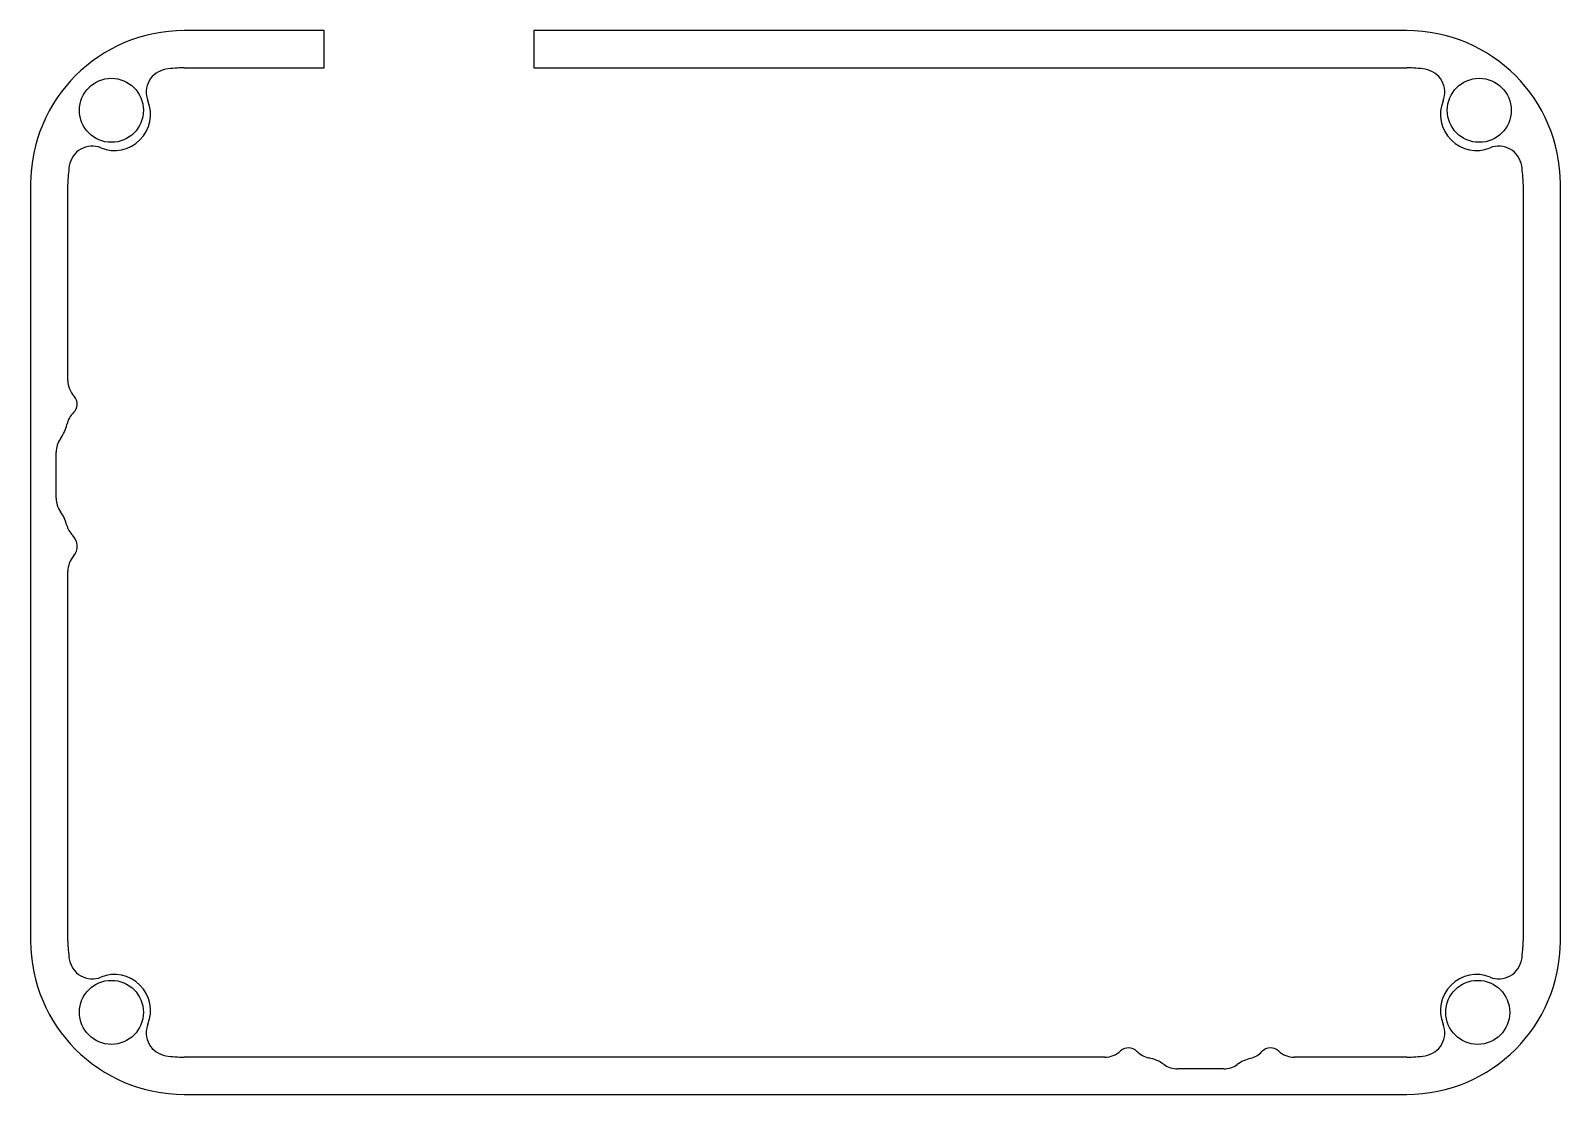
# Model space of a CAD drawing. Header units: millimetres. Extents: x -13 to 118, y -13 to 78.
import ezdxf

# ---------------------------------------------------------------- set-up
doc = ezdxf.new("R2010")
doc.units = ezdxf.units.MM

msp = doc.modelspace()

# ---------------------------------------------------------------- linework, layer by layer
at = {"color": 7, "linetype": 'Continuous', "lineweight": 25}
for p, q in [((12.03, 78.2), (0, 78.2)), ((12.03, 75), (12.03, 78.2)), ((105, 78.2), (30.02, 78.2)), ((30.02, 78.2), (30.02, 75)), ((0, 75), (12.03, 75)), ((30.02, 75), (105, 75)), ((-13.2, 65), (-13.2, 0)), ((-10, 48.14), (-10, 65)), ((115, 65), (115, 0)), ((118.2, 0), (118.2, 65)), ((-11, 38.02), (-11, 41.98)), ((-10, 0), (-10, 31.75)), ((79.06, -10), (0, -10)), ((105, -10), (95.34, -10)), ((89.28, -11), (85.32, -11)), ((0, -13.2), (105, -13.2))]:
    msp.add_line(p, q, dxfattribs=at)
for centre in [(-6.26, 71.35), (111.23, 71.35), (-6.26, -6.15), (111.1, -6.15)]:
    msp.add_circle(centre, 2.75, dxfattribs=at)
for centre, radius, start, end in [((0, 65), 13.2, 90, 180), ((105, 65), 13.2, 0, 90), ((0, 65), 10, 90, 99.1109), ((105, 65), 10, 80.8891, 90), ((-1.27, 72.9), 2, 99.1109, 201.8617), ((106.27, 72.9), 2, 338.1383, 80.8891), ((-6, 71), 3.1, 248.1383, 21.8617), ((111, 71), 3.1, 158.1383, 291.8617), ((-7.9, 66.27), 2, 68.1383, 170.8891), ((112.9, 66.27), 2, 9.1109, 111.8617), ((0, 65), 10, 170.8891, 180), ((105, 65), 10, 0, 9.1109), ((-8, 48.14), 2, 180, 222.8334), ((-10.2, 46.1), 1, 313.5828, 42.8334), ((-8.13, 43.93), 2, 133.5828, 167.3319), ((-13.41, 45.11), 3.41, 324.617, 347.3319), ((-9, 41.98), 2, 144.617, 180), ((-9, 38.02), 2, 180, 215.3834), ((-13.41, 34.89), 3.41, 14.4814, 35.3834), ((-8.17, 36.24), 2, 194.4814, 225.1428), ((-10.5, 33.9), 1.3, 319.2399, 45.1428), ((-8, 31.75), 2, 139.2399, 180), ((0, 0), 13.2, 180, 270), ((0, 0), 10, 180, 189.1109), ((105, 0), 13.2, 270, 0), ((105, 0), 10, 350.8891, 0), ((-7.9, -1.27), 2, 189.1109, 291.8617), ((112.9, -1.27), 2, 248.1383, 350.8891), ((-6, -6), 3.1, 338.1383, 111.8617), ((111, -6), 3.1, 68.1383, 201.8617), ((-1.27, -7.9), 2, 158.1383, 260.8891), ((106.27, -7.9), 2, 279.1109, 21.8617), ((0, 0), 10, 260.8891, 270), ((79.06, -8), 2, 270, 312.8334), ((81.1, -10.2), 1, 44.333, 132.8334), ((83.25, -8.1), 2, 224.333, 258.6916), ((82.18, -13.41), 3.41, 54.588, 78.6916), ((92.42, -13.41), 3.41, 104.0695, 125.4072), ((91.1, -8.16), 2, 284.0695, 317.1847), ((93.3, -10.2), 1, 47.1666, 137.1847), ((95.34, -8), 2, 227.1666, 270), ((105, 0), 10, 270, 279.1109), ((85.32, -9), 2, 234.588, 270), ((89.28, -9), 2, 270, 305.4072)]:
    msp.add_arc(centre, radius, start, end, dxfattribs=at)

doc.saveas('drawing.dxf')
